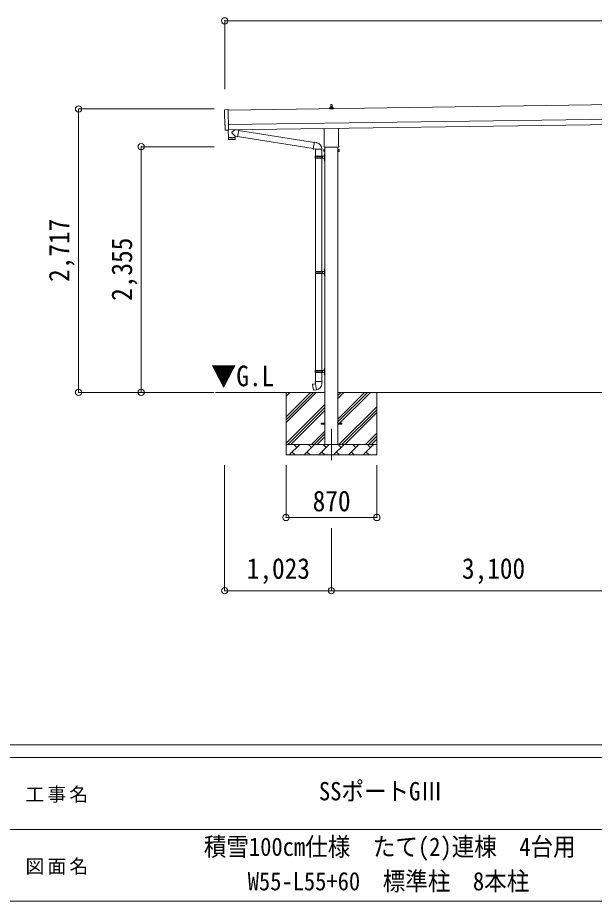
# Model space of a CAD drawing. Units: millimetres at full size, sheet at 1:60. Extents: x -16864 to 16864, y -11640 to 11640.
# Drawn here: x -814 to 4711, y -11640 to -3168 of the extents above; entities that cross this region are included whole.
import ezdxf
from ezdxf.enums import TextEntityAlignment as Align

# ---------------------------------------------------------------- set-up
doc = ezdxf.new("R2010")
doc.units = ezdxf.units.MM
doc.header["$LTSCALE"] = 60
doc.header["$PDMODE"] = 32
doc.header["$PDSIZE"] = 60
doc.linetypes.add('CHAIN1', pattern=[8, 5, -1, 1, -1])
for name, color, linetype, lineweight in [('0-1_Defpoints', 7, 'CHAIN1', 9), ('0-2_TEXT1', 4, 'Continuous', 9), ('0-3_SHAPE', 7, 'Continuous', 9), ('0-7_PARTS2', 7, 'Continuous', 9), ('0-8_TABLE1', 6, 'Continuous', 9), ('0-9_DIM1', 7, 'Continuous', 9), ('F-0', 7, 'Continuous', 9)]:
    doc.layers.add(name, color=color, linetype=linetype, lineweight=lineweight)
doc.styles.add('ＭＳ ゴシック', font='')
doc.styles.get('ＭＳ ゴシック').set_extended_font_data('MS Gothic')

msp = doc.modelspace()

# ---------------------------------------------------------------- linework, layer by layer
at = {"layer": '0-1_Defpoints'}
msp.add_line((2192.3, -7110.97), (2192.3, -7459.97), dxfattribs=at)
at = {"layer": '0-2_TEXT1'}
for p, q in [((6832.37, -3973.27), (1201.9, -4053.71)), ((2174.36, -4042.21), (2174.36, -4034.49)), ((2210.86, -4042.21), (2174.36, -4042.21)), ((2174.74, -4033.71), (2210.47, -4033.71)), ((2175.12, -4033.52), (2181.84, -4031.89)), ((2182.22, -4031.71), (2202.99, -4031.71)), ((2182.61, -4030.92), (2182.61, -4026.71)), ((2183.61, -4026.71), (2201.61, -4026.71)), ((2186.61, -4026.71), (2187.33, -4003.18)), ((2188.33, -4002.21), (2196.88, -4002.21)), ((2197.88, -4003.18), (2198.61, -4026.71)), ((2202.61, -4030.92), (2202.61, -4026.71)), ((2210.09, -4033.52), (2203.37, -4031.89)), ((2210.86, -4042.21), (2210.86, -4034.49)), ((1203.9, -4193.69), (6834.37, -4113.26)), ((1204.62, -4243.69), (6835.08, -4163.25)), ((2124, -4396.19), (2124, -4230.55)), ((2260.6, -4228.6), (2260.6, -4396.19)), ((1185.04, -4247.74), (1178.12, -4247.47)), ((2122.3, -4404.97), (2122.3, -4399.47)), ((2262.3, -4399.47), (2262.3, -4404.97)), ((2118.3, -4434.47), (2119.06, -4433.15)), ((2118.3, -4434.47), (2118.3, -4451.47)), ((2118.3, -4451.47), (2119.06, -4452.78)), ((2125.3, -4438.06), (2119.06, -4438.06)), ((2125.3, -4447.87), (2119.06, -4447.87)), ((2125.3, -4452.78), (2119.06, -4452.78)), ((2260.24, -4408.47), (2124.36, -4408.47)), ((2127.8, -4452.17), (2125.3, -4452.17)), ((2129.8, -4408.47), (2129.8, -7260.97)), ((2254.8, -7260.97), (2254.8, -4408.47)), ((2256.8, -4452.17), (2259.3, -4452.17)), ((2259.3, -4438.06), (2265.54, -4438.06)), ((2259.3, -4447.87), (2265.54, -4447.87)), ((2259.3, -4452.78), (2265.54, -4452.78)), ((2266.3, -4434.47), (2265.54, -4433.15)), ((2266.3, -4451.47), (2265.54, -4452.78)), ((2266.3, -4434.47), (2266.3, -4451.47)), ((2092.3, -7056.47), (2129.8, -7056.47)), ((2092.3, -7065.47), (2092.3, -7056.47)), ((2092.3, -7056.47), (2129.8, -7056.47)), ((2092.3, -7065.47), (2092.3, -7056.47)), ((2092.3, -7065.47), (2129.8, -7065.47)), ((2092.3, -7065.47), (2129.8, -7065.47)), ((2254.8, -7056.47), (2292.3, -7056.47)), ((2254.8, -7056.47), (2292.3, -7056.47)), ((2254.8, -7065.47), (2292.3, -7065.47)), ((2254.8, -7065.47), (2292.3, -7065.47)), ((2292.3, -7065.47), (2292.3, -7056.47)), ((2292.3, -7065.47), (2292.3, -7056.47))]:
    msp.add_line(p, q, dxfattribs=at)
for points in [[(1170.28, -4050.72), (1201.83, -4048.62), (1204.66, -4246.46)], [(1175.23, -4244.52), (1174.56, -4197.5), (1173.96, -4197.51)], [(1185.78, -4247.45), (1186.43, -4246.81), (1204.67, -4247.46)], [(2125.3, -4452.78), (2125.3, -4433.15), (2119.06, -4433.15)], [(2125.3, -4452.17), (2125.3, -4433.77), (2127.8, -4433.77)], [(2259.3, -4452.17), (2259.3, -4433.77), (2256.8, -4433.77)], [(2259.3, -4452.78), (2259.3, -4433.15), (2265.54, -4433.15)]]:
    msp.add_lwpolyline(points, dxfattribs=at)
for points in [[(2127.8, -4453.47), (2127.8, -4432.47), (2129.8, -4432.47), (2129.8, -4453.47)], [(2256.8, -4453.47), (2256.8, -4432.47), (2254.8, -4432.47), (2254.8, -4453.47)]]:
    msp.add_lwpolyline(points, close=True, dxfattribs=at)
for centre, radius, start, end in [((2175.36, -4034.49), 1, 103.62699, 180), ((2181.61, -4030.92), 1, 283.62699, 0), ((2186.69, -4027.34), 4.13, 90, 171.17633), ((2183.61, -4027.71), 1, 90, 180), ((2188.33, -4003.21), 1, 90, 178.60509), ((2195.94, -4026.71), 4.83, 133.60282, 180), ((2189.27, -4026.71), 4.83, 0, 46.39718), ((2196.88, -4003.21), 1, 1.39491, 90), ((2198.52, -4027.34), 4.13, 8.82367, 90), ((2201.61, -4027.71), 1, 0, 90), ((2203.61, -4030.92), 1, 180, 256.37301), ((2209.86, -4034.49), 1, 0, 76.37301), ((2126.3, -4399.47), 4, 125.09963, 180), ((2126.3, -4404.97), 4, 180, 194.47751), ((2258.3, -4399.47), 4, 0, 54.90037), ((2258.3, -4404.97), 4, 345.52249, 0), ((2122.64, -4435.61), 4.34, 145.61575, 214.38425), ((2134.54, -4442.97), 16.24, 162.41205, 197.58795), ((2122.64, -4450.33), 4.34, 145.61575, 214.38425), ((2126.3, -4404.97), 4, 194.47751, 241.04498), ((2258.3, -4404.97), 4, 298.95502, 345.52249), ((2261.95, -4435.61), 4.34, 325.61575, 34.38425), ((2250.06, -4442.97), 16.24, 342.41205, 17.58795), ((2261.95, -4450.33), 4.34, 325.61575, 34.38425)]:
    msp.add_arc(centre, radius, start, end, dxfattribs=at)
for centre, major_axis, ratio, start_param, end_param in [((1170.48, -4053.72), (-3, -0.04), 0.99863, 4.7647489, 6.2979817), ((-3593.88, -4192.21), (4762.89, 68.04), 0.99863, 6.2686928, 6.2979817), ((1173.9, -4193.11), (-4.41, -0.06), 0.99863, 6.2686928, 7.8539816), ((1178.24, -4244.47), (-2.15, -2.1), 0.9974, 5.5252311, 7.0411395), ((1185.08, -4246.74), (-0.717, -0.7), 0.9974, 0.7579542, 1.5707963)]:
    msp.add_ellipse(centre, major_axis=major_axis, ratio=ratio, start_param=start_param, end_param=end_param, dxfattribs=at)
at = {"layer": '0-3_SHAPE'}
for p, q in [((2129.8, -6760.97), (1080.85, -6760.97)), ((1757.3, -6760.97), (1757.3, -7360.97)), ((1757.3, -6994.45), (1990.78, -6760.97)), ((1757.3, -7022.73), (2019.07, -6760.97)), ((1757.3, -7051.02), (2047.35, -6760.97)), ((1757.3, -6768.18), (1764.51, -6760.97)), ((1757.3, -6796.46), (1792.79, -6760.97)), ((5229.8, -6760.97), (2254.8, -6760.97)), ((2254.8, -6789.79), (2283.62, -6760.97)), ((2254.8, -6818.08), (2311.91, -6760.97)), ((2254.8, -7072.63), (2566.47, -6760.97)), ((2254.8, -7016.07), (2509.9, -6760.97)), ((2254.8, -7044.35), (2538.18, -6760.97)), ((2627.3, -6760.97), (2627.3, -7360.97)), ((1757.3, -7249.01), (2129.8, -6876.51)), ((1773.62, -7260.97), (2129.8, -6904.79)), ((1801.91, -7260.97), (2129.8, -6933.08)), ((2264.46, -7260.97), (2627.3, -6898.12)), ((2292.74, -7260.97), (2627.3, -6926.41)), ((2321.03, -7260.97), (2627.3, -6954.69)), ((1999.9, -7260.97), (2129.8, -7131.07)), ((2028.18, -7260.97), (2129.8, -7159.35)), ((2056.47, -7260.97), (2129.8, -7187.63)), ((2519.02, -7260.97), (2627.3, -7152.68)), ((2547.3, -7260.97), (2627.3, -7180.97)), ((1757.3, -7260.97), (2627.3, -7260.97)), ((1788.75, -7360.97), (1888.75, -7260.97)), ((1860.19, -7289.52), (1831.64, -7260.97)), ((1930.17, -7360.97), (2030.17, -7260.97)), ((2001.61, -7289.52), (1973.06, -7260.97)), ((2071.59, -7360.97), (2171.59, -7260.97)), ((2143.04, -7289.52), (2114.48, -7260.97)), ((2213.01, -7360.97), (2313.01, -7260.97)), ((2284.46, -7289.52), (2255.9, -7260.97)), ((2354.43, -7360.97), (2454.43, -7260.97)), ((2425.88, -7289.52), (2397.32, -7260.97)), ((2495.85, -7360.97), (2595.85, -7260.97)), ((2567.3, -7289.52), (2538.75, -7260.97)), ((2575.58, -7260.97), (2627.3, -7209.25)), ((2627.3, -7360.97), (1757.3, -7360.97)), ((1817.3, -7332.41), (1845.85, -7360.97)), ((1958.72, -7332.41), (1987.27, -7360.97)), ((2100.14, -7332.41), (2128.7, -7360.97)), ((2241.56, -7332.41), (2270.12, -7360.97)), ((2382.98, -7332.41), (2411.54, -7360.97)), ((2524.41, -7332.41), (2552.96, -7360.97))]:
    msp.add_line(p, q, dxfattribs=at)
at = {"layer": '0-8_TABLE1'}
for p, q in [((1169.3, -3198.33), (1169.3, -3852.66)), ((12518.3, -3198.33), (1169.3, -3198.33)), ((-230.7, -4043.67), (1069.99, -4043.67)), ((-230.7, -4043.67), (-230.7, -6760.97)), ((369.3, -4405.97), (1069.99, -4405.97)), ((369.3, -4405.97), (369.3, -6760.97)), ((-230.7, -6760.97), (1069.99, -6760.97)), ((1168.99, -8661.97), (1168.99, -7459.97)), ((1757.3, -7959.97), (1757.3, -7459.97)), ((2627.3, -7959.97), (2627.3, -7459.97)), ((1757.3, -7959.97), (2627.3, -7959.97)), ((2192.3, -8661.97), (2192.3, -8061.97)), ((2192.3, -8661.97), (1168.99, -8661.97)), ((5292.3, -8661.97), (2192.3, -8661.97))]:
    msp.add_line(p, q, dxfattribs=at)
for p in [(1169.3, -3198.33), (1169.3, -3198.33), (-230.7, -4043.67), (369.3, -4405.97), (-230.7, -6760.97), (369.3, -6760.97), (1757.3, -7959.97), (2627.3, -7959.97), (1168.99, -8661.97), (2192.3, -8661.97)]:
    msp.add_point(p, dxfattribs=at)
at = {"layer": '0-9_DIM1'}
for p, q in [((1204.66, -4246.46), (1204.67, -4247.46)), ((1205.3, -4319.69), (1205.72, -4332.73)), ((1209.79, -4318.62), (1209.82, -4319.62)), ((1269.11, -4305.76), (1238.24, -4272.65)), ((1266.06, -4242.81), (1238.41, -4265.32)), ((1264.78, -4317.84), (1264.78, -4318.84)), ((1269.11, -4305.76), (1293.52, -4309.7)), ((1269.11, -4305.76), (1269.28, -4317.77)), ((1303.68, -4246.82), (1277.84, -4242.64)), ((1303.68, -4246.82), (1293.52, -4309.7)), ((1293.81, -4307.88), (2018.32, -4423.24)), ((1303.39, -4248.65), (2028.74, -4364.14)), ((1266.3, -4334.82), (1208.76, -4335.64)), ((2018, -4425.05), (2023.53, -4393.69)), ((2029.06, -4362.32), (2023.53, -4393.69)), ((2029.06, -4362.32), (2030.2, -4360.34)), ((2030.2, -4360.34), (2033.76, -4360.97)), ((2033.76, -4360.97), (2034.18, -4363.32)), ((2048.69, -4366.14), (2050.38, -4367.77)), ((2050.38, -4367.77), (2052.49, -4368.22)), ((2018, -4425.05), (2018.39, -4427.31)), ((2018, -4425.05), (2023.15, -4425.87)), ((2018.39, -4427.31), (2021.95, -4427.93)), ((2021.95, -4427.93), (2023.15, -4425.87)), ((2023.15, -4425.87), (2037.75, -4428.18)), ((2037.75, -4428.18), (2039.96, -4427.2)), ((2100.25, -4427.59), (2039.07, -4427.59)), ((2039.8, -4427.59), (2039.8, -4496.89)), ((2099.8, -4427.59), (2099.8, -4496.89)), ((2123.5, -4479.74), (2125.54, -4480.74)), ((2124.77, -4477.74), (2125.4, -4477.74)), ((2124.77, -4477.74), (2124.77, -4486.04)), ((2124.77, -4486.04), (2125.4, -4486.04)), ((2125.4, -4477.74), (2125.4, -4486.04)), ((2125.4, -4477.74), (2125.8, -4478.14)), ((2125.4, -4486.04), (2125.8, -4485.64)), ((2125.54, -4480.74), (2126.15, -4481.89)), ((2125.8, -4473.89), (2128.8, -4472.39)), ((2125.8, -4473.89), (2125.8, -4505.89)), ((2125.8, -4478.14), (2125.8, -4485.64)), ((2128.8, -4472.39), (2128.8, -4505.89)), ((2128.8, -4472.39), (2129.8, -4472.39)), ((2129.8, -4472.39), (2129.8, -4505.89)), ((2036.8, -4498.89), (2087.13, -4498.89)), ((2036.8, -4512.89), (2087.13, -4512.89)), ((2037.8, -4496.89), (2123.8, -4496.89)), ((2037.8, -4496.89), (2037.8, -4498.89)), ((2037.8, -4514.89), (2037.8, -4512.89)), ((2037.8, -4514.89), (2123.8, -4514.89)), ((2039.8, -4514.89), (2039.8, -5601.97)), ((2096.8, -4496.89), (2096.8, -4501.39)), ((2096.8, -4501.39), (2098.8, -4501.39)), ((2096.8, -4514.89), (2096.8, -4510.39)), ((2096.8, -4510.39), (2098.8, -4510.39)), ((2098.8, -4501.39), (2098.8, -4505.89)), ((2098.8, -4510.39), (2098.8, -4505.89)), ((2099.8, -4514.89), (2099.8, -5601.97)), ((2104.8, -4496.89), (2104.8, -4505.89)), ((2104.8, -4501.39), (2107.8, -4501.39)), ((2104.8, -4514.89), (2104.8, -4505.89)), ((2104.8, -4510.39), (2107.8, -4510.39)), ((2107.8, -4501.39), (2107.8, -4505.89)), ((2107.8, -4510.39), (2107.8, -4505.89)), ((2123.5, -4527.74), (2125.54, -4528.74)), ((2124.77, -4525.74), (2125.4, -4525.74)), ((2124.77, -4525.74), (2124.77, -4534.04)), ((2124.77, -4534.04), (2125.4, -4534.04)), ((2125.4, -4525.74), (2125.4, -4534.04)), ((2125.4, -4525.74), (2125.8, -4526.14)), ((2125.4, -4534.04), (2125.8, -4533.64)), ((2125.54, -4528.74), (2126.15, -4529.89)), ((2125.8, -4537.89), (2125.8, -4505.89)), ((2125.8, -4526.14), (2125.8, -4533.64)), ((2125.8, -4537.89), (2128.8, -4539.39)), ((2128.8, -4539.39), (2128.8, -4505.89)), ((2128.8, -4539.39), (2129.8, -4539.39)), ((2129.8, -4539.39), (2129.8, -4505.89)), ((2123.5, -5584.82), (2125.54, -5585.82)), ((2124.77, -5582.82), (2125.4, -5582.82)), ((2124.77, -5582.82), (2124.77, -5591.12)), ((2124.77, -5591.12), (2125.4, -5591.12)), ((2125.4, -5582.82), (2125.4, -5591.12)), ((2125.4, -5582.82), (2125.8, -5583.22)), ((2125.4, -5591.12), (2125.8, -5590.72)), ((2125.54, -5585.82), (2126.15, -5586.97)), ((2125.8, -5578.97), (2128.8, -5577.47)), ((2125.8, -5578.97), (2125.8, -5610.97)), ((2125.8, -5583.22), (2125.8, -5590.72)), ((2128.8, -5577.47), (2128.8, -5610.97)), ((2128.8, -5577.47), (2129.8, -5577.47)), ((2129.8, -5577.47), (2129.8, -5610.97)), ((2039.3, -5603.97), (2089.63, -5603.97)), ((2039.3, -5617.97), (2089.63, -5617.97)), ((2039.8, -5619.96), (2039.8, -6551.97)), ((2040.3, -5601.97), (2040.3, -5603.97)), ((2040.3, -5601.97), (2123.8, -5601.97)), ((2040.3, -5619.97), (2040.3, -5617.97)), ((2040.3, -5619.97), (2123.8, -5619.97)), ((2099.3, -5601.97), (2099.3, -5606.47)), ((2099.3, -5606.47), (2101.3, -5606.47)), ((2099.3, -5619.97), (2099.3, -5615.47)), ((2099.3, -5615.47), (2101.3, -5615.47)), ((2099.8, -5619.96), (2099.8, -6551.97)), ((2101.3, -5606.47), (2101.3, -5610.97)), ((2101.3, -5615.47), (2101.3, -5610.97)), ((2107.3, -5601.97), (2107.3, -5610.97)), ((2107.3, -5606.47), (2110.3, -5606.47)), ((2107.3, -5619.97), (2107.3, -5610.97)), ((2107.3, -5615.47), (2110.3, -5615.47)), ((2110.3, -5606.47), (2110.3, -5610.97)), ((2110.3, -5615.47), (2110.3, -5610.97)), ((2123.5, -5632.82), (2125.54, -5633.82)), ((2124.77, -5630.82), (2125.4, -5630.82)), ((2124.77, -5630.82), (2124.77, -5639.12)), ((2124.77, -5639.12), (2125.4, -5639.12)), ((2125.4, -5630.82), (2125.4, -5639.12)), ((2125.4, -5630.82), (2125.8, -5631.22)), ((2125.4, -5639.12), (2125.8, -5638.72)), ((2125.54, -5633.82), (2126.15, -5634.97)), ((2125.8, -5642.97), (2125.8, -5610.97)), ((2125.8, -5631.22), (2125.8, -5638.72)), ((2125.8, -5642.97), (2128.8, -5644.47)), ((2128.8, -5644.47), (2128.8, -5610.97)), ((2128.8, -5644.47), (2129.8, -5644.47)), ((2129.8, -5644.47), (2129.8, -5610.97)), ((2036.8, -6553.97), (2087.13, -6553.97)), ((2036.8, -6567.97), (2087.13, -6567.97)), ((2037.8, -6551.97), (2123.8, -6551.97)), ((2037.8, -6551.97), (2037.8, -6553.97)), ((2037.8, -6569.97), (2037.8, -6567.97)), ((2037.8, -6569.97), (2123.8, -6569.97)), ((2039.8, -6569.97), (2039.8, -6654.89)), ((2096.8, -6551.97), (2096.8, -6556.47)), ((2096.8, -6556.47), (2098.8, -6556.47)), ((2096.8, -6569.97), (2096.8, -6565.47)), ((2096.8, -6565.47), (2098.8, -6565.47)), ((2098.8, -6556.47), (2098.8, -6560.97)), ((2098.8, -6565.47), (2098.8, -6560.97)), ((2099.8, -6569.97), (2099.8, -6654.89)), ((2104.8, -6551.97), (2104.8, -6560.97)), ((2104.8, -6556.47), (2107.8, -6556.47)), ((2104.8, -6569.97), (2104.8, -6560.97)), ((2104.8, -6565.47), (2107.8, -6565.47)), ((2107.8, -6556.47), (2107.8, -6560.97)), ((2107.8, -6565.47), (2107.8, -6560.97)), ((2123.5, -6534.82), (2125.54, -6535.82)), ((2123.5, -6582.82), (2125.54, -6583.82)), ((2124.77, -6532.82), (2125.4, -6532.82)), ((2124.77, -6532.82), (2124.77, -6541.12)), ((2124.77, -6541.12), (2125.4, -6541.12)), ((2124.77, -6580.82), (2125.4, -6580.82)), ((2124.77, -6580.82), (2124.77, -6589.12)), ((2124.77, -6589.12), (2125.4, -6589.12)), ((2125.4, -6532.82), (2125.4, -6541.12)), ((2125.4, -6532.82), (2125.8, -6533.22)), ((2125.4, -6541.12), (2125.8, -6540.72)), ((2125.4, -6580.82), (2125.4, -6589.12)), ((2125.4, -6580.82), (2125.8, -6581.22)), ((2125.4, -6589.12), (2125.8, -6588.72)), ((2125.54, -6535.82), (2126.15, -6536.97)), ((2125.54, -6583.82), (2126.15, -6584.97)), ((2125.8, -6528.97), (2128.8, -6527.47)), ((2125.8, -6528.97), (2125.8, -6560.97)), ((2125.8, -6533.22), (2125.8, -6540.72)), ((2125.8, -6592.97), (2125.8, -6560.97)), ((2125.8, -6581.22), (2125.8, -6588.72)), ((2125.8, -6592.97), (2128.8, -6594.47)), ((2128.8, -6527.47), (2128.8, -6560.97)), ((2128.8, -6527.47), (2129.8, -6527.47)), ((2128.8, -6594.47), (2128.8, -6560.97)), ((2128.8, -6594.47), (2129.8, -6594.47)), ((2129.8, -6527.47), (2129.8, -6560.97)), ((2129.8, -6594.47), (2129.8, -6560.97)), ((2011.34, -6683.35), (2010.53, -6684.52)), ((2010.53, -6684.52), (2020.15, -6739.07)), ((2039.21, -6678.1), (2011.34, -6683.35)), ((2024.08, -6680.74), (2023.87, -6680.99)), ((2037.95, -6654.89), (2035.8, -6655.68)), ((2035.8, -6655.68), (2035.8, -6659.29)), ((2035.8, -6659.29), (2038.04, -6660.11)), ((2037.95, -6654.89), (2069.8, -6654.89)), ((2037.95, -6654.89), (2038.04, -6660.11)), ((2038.04, -6660.11), (2038.3, -6674.89)), ((2038.3, -6674.89), (2039.65, -6676.89)), ((2049.56, -6735.39), (2039.43, -6677.92)), ((2039.45, -6677.1), (2039.45, -6677.8)), ((2039.65, -6676.89), (2039.62, -6676.9)), ((2101.65, -6654.89), (2069.8, -6654.89)), ((2099.99, -6676.84), (2099.91, -6679)), ((2101.3, -6674.89), (2099.99, -6676.84)), ((2103.8, -6659.29), (2101.56, -6660.11)), ((2101.65, -6654.89), (2103.8, -6655.68)), ((2103.8, -6655.68), (2103.8, -6659.29)), ((2034.17, -6737.99), (2033.89, -6737.83)), ((2049.87, -6736.15), (2049.62, -6735.49))]:
    msp.add_line(p, q, dxfattribs=at)
for points in [[(1204.27, -4247.44), (1205.29, -4318.69), (1269.28, -4317.77)], [(1269.25, -4331.83), (1269.29, -4318.77), (1205.3, -4319.69)], [(2029.06, -4362.32), (2034.18, -4363.32), (2048.69, -4366.14)], [(2123.5, -4484.03), (2125.54, -4483.04), (2126.15, -4481.89)], [(2123.5, -4532.03), (2125.54, -4531.04), (2126.15, -4529.89)], [(2123.5, -5589.11), (2125.54, -5588.12), (2126.15, -5586.97)], [(2123.5, -5637.11), (2125.54, -5636.12), (2126.15, -5634.97)], [(2123.5, -6539.11), (2125.54, -6538.12), (2126.15, -6536.97)], [(2123.5, -6587.11), (2125.54, -6586.12), (2126.15, -6584.97)], [(2026.33, -6680.52), (2026.05, -6680.37), (2024.08, -6680.74)], [(2101.65, -6654.89), (2101.56, -6660.11), (2101.3, -6674.89)], [(2049.29, -6735.3), (2021.31, -6739.9), (2020.15, -6739.07)], [(2036.36, -6737.42), (2036.15, -6737.66), (2034.17, -6737.99)]]:
    msp.add_lwpolyline(points, dxfattribs=at)
for centre, radius, start, end in [((1241.72, -4269.07), 5, 131.47396, 225.79244), ((1208.71, -4332.64), 3, 181.81845, 270.86677), ((1266.25, -4331.82), 3, 270.81845, 359.81845), ((2039.96, -4427.2), 60.3, 359.62495, 78), ((2129.1, -4481.89), 6, 136.21765, 223.78235), ((2085.55, -4505.89), 49.25, 171.82876, 180.00002), ((2085.55, -4505.89), 49.25, 180.00002, 188.17127), ((2087.13, -4496.89), 2, 270, 359.99998), ((2087.13, -4514.89), 2, 0.00005, 90.00004), ((2129.1, -4529.89), 6, 136.21765, 223.78235), ((2123.8, -4494.89), 2, 270, 359.99998), ((2123.8, -4516.89), 2, 0.00005, 90.00004), ((2129.1, -5586.97), 6, 136.21765, 223.78235), ((2088.05, -5610.97), 49.25, 171.82876, 180.00002), ((2088.05, -5610.97), 49.25, 180.00002, 188.17127), ((2089.63, -5601.97), 2, 270, 359.99998), ((2089.63, -5619.97), 2, 0.00005, 90.00004), ((2129.1, -5634.97), 6, 136.21765, 223.78235), ((2123.8, -5599.97), 2, 270, 359.99998), ((2123.8, -5621.97), 2, 0.00005, 90.00004), ((2085.55, -6560.97), 49.25, 171.82876, 180.00002), ((2085.55, -6560.97), 49.25, 180.00002, 188.17127), ((2087.13, -6551.97), 2, 270, 359.99998), ((2087.13, -6569.97), 2, 0.00005, 90.00004), ((2129.1, -6536.97), 6, 136.21765, 223.78235), ((2129.1, -6584.97), 6, 136.21765, 223.78235), ((2123.8, -6549.97), 2, 270, 359.99998), ((2123.8, -6571.97), 2, 0.00005, 90.00004), ((2039.15, -6677.8), 0.3, 280.66842, 0), ((2039.65, -6677.1), 0.2, 100, 180), ((2039.65, -6676.89), 60.3, 279.96938, 358), ((2049.34, -6735.6), 0.3, 20, 99.33158), ((2050.05, -6736.09), 0.2, 200, 279.96938)]:
    msp.add_arc(centre, radius, start, end, dxfattribs=at)
at = {"layer": 'F-0', "color": 5, "lineweight": 5}
for p, q in [((-16864.12, -10140), (16015.88, -10140)), ((-16864.12, -10260), (10682.37, -10260)), ((-6897.63, -10950), (5402.37, -10950)), ((-16864.12, -11640), (16015.88, -11640))]:
    msp.add_line(p, q, dxfattribs=at)

# ---------------------------------------------------------------- texts
at = {"layer": '0-7_PARTS2', "style": 'ＭＳ ゴシック', "width": 0.9}
msp.add_text('▼G.L', height=197.9, dxfattribs=at).set_placement((1038.13, -6761.25), align=Align.BOTTOM_LEFT)
at = {"layer": '0-8_TABLE1', "color": 7, "style": 'ＭＳ ゴシック', "width": 0.9}
for s, p in [('2,717', (-258.2, -5702.32)), ('2,355', (341.8, -5883.47))]:
    msp.add_text(s, height=197.9, rotation=90, dxfattribs=at).set_placement(p, align=Align.BOTTOM_LEFT)
for s, p in [('870', (2012.3, -7959.97)), ('1,023', (1380.65, -8606.97)), ('3,100', (3442.3, -8606.97))]:
    msp.add_text(s, height=197.9, dxfattribs=at).set_placement(p, align=Align.BOTTOM_LEFT)
at = {"layer": 'F-0', "style": 'ＭＳ ゴシック', "width": 0.9}
for s, p in [('SSポートGⅢ ', (2072.37, -10725)), ('積雪100cm仕様\u3000たて(2)連棟\u30004台用', (969.87, -11256.91)), ('W55-L55+60\u3000標準柱\u30008本柱', (1389.87, -11587.74))]:
    msp.add_text(s, height=176, dxfattribs=at).set_placement(p, align=Align.BOTTOM_LEFT)
at = {"layer": 'F-0', "char_height": 132, "attachment_point": 7, "style": 'ＭＳ ゴシック'}
for s, insert in [('\\T1.17;工事名', (-739.42, -10695)), ('\\T1.17;図面名', (-739.42, -11385))]:
    msp.add_mtext(s, dxfattribs=dict(at, insert=insert))

doc.saveas('drawing.dxf')
